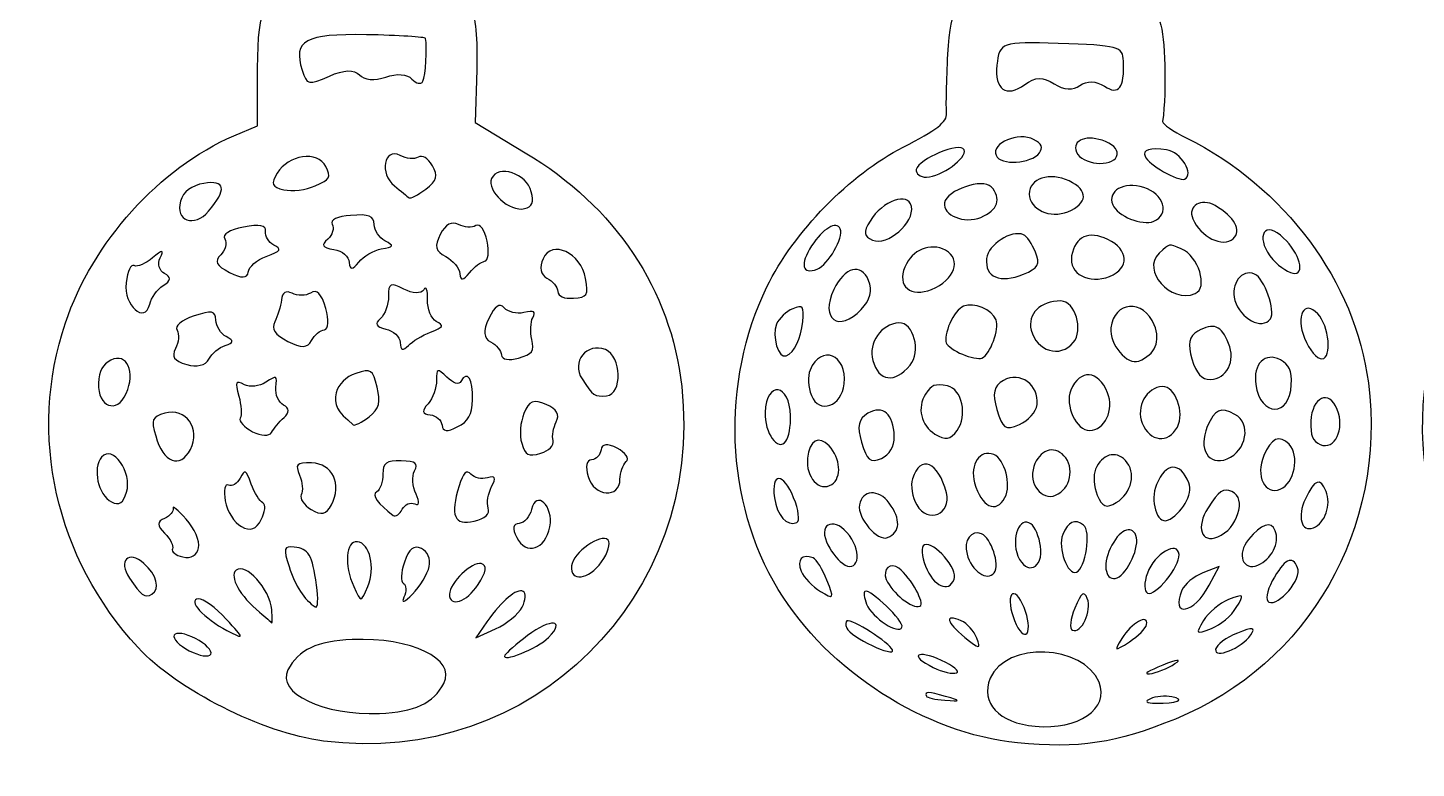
# Model space of a CAD drawing. Extents: x 0 to 701, y 0 to 378.
# Drawn here: x 137.6 to 328.5, y 14.2 to 116 of the extents above; entities that cross this region are included whole.
import ezdxf

# ---------------------------------------------------------------- set-up
doc = ezdxf.new("R2010")
doc.units = 0
doc.layers.add('Calque_1', color=7, linetype='CONTINUOUS')

msp = doc.modelspace()

# ---------------------------------------------------------------- linework, layer by layer
at = {"layer": 'Calque_1', "color": 7}
for p, q in [((270.80639, 110.873349), (270.80639, 110.873349)), ((169.152914, 102.56336), (169.161233, 110.45356)), ((183.158255, 109.549944), (183.158255, 109.549944)), ((199.29368, 110.238456), (199.050117, 102.98008)), ((165.88482, 101.16251), (169.152914, 102.56336)), ((199.050117, 102.98008), (205.966262, 98.844873)), ((270.68622, 98.48692), (270.68657, 98.487039)), ((281.748867, 98.918654), (281.748867, 98.918654)), ((291.175477, 98.348687), (291.175477, 98.348687)), ((259.720795, 96.552212), (259.720829, 96.552113)), ((177.078865, 94.283201), (177.078515, 94.283379)), ((192.267476, 93.831918), (192.267476, 93.831918)), ((206.788781, 93.482423), (206.788781, 93.482423)), ((263.607075, 91.966197), (263.607075, 91.966197)), ((275.260247, 93.164362), (275.260247, 93.164362)), ((286.737132, 91.68163), (286.737132, 91.68163)), ((162.417796, 90.803546), (162.417796, 90.803546)), ((297.73952, 89.749932), (297.73952, 89.749932)), ((253.363179, 89.443617), (253.363179, 89.443617)), ((245.327463, 86.046834), (245.327463, 86.046834)), ((186.16865, 85.616804), (186.16865, 85.616804)), ((269.390394, 84.30461), (269.390394, 84.30461)), ((281.083408, 84.650183), (281.083408, 84.650183)), ((293.112096, 85.008175), (293.112096, 85.008175)), ((308.752808, 84.164198), (308.752808, 84.164198)), ((167.863958, 82.420964), (167.863958, 82.420964)), ((200.374889, 83.906965), (200.374889, 83.906965)), ((258.15539, 83.122231), (258.155349, 83.12233)), ((214.24202, 81.537235), (214.24202, 81.537235)), ((248.390561, 80.04147), (248.390561, 80.04147)), ((303.529299, 78.533364), (303.529299, 78.533364)), ((154.324561, 78.022958), (154.324561, 78.022561)), ((240.502216, 75.252988), (240.502216, 75.252988)), ((264.329464, 75.375058), (264.329464, 75.375058)), ((286.474186, 74.754049), (286.474186, 74.754049)), ((176.569427, 73.004754), (176.569427, 73.004754)), ((192.936268, 74.170911), (192.936529, 74.170773)), ((206.864624, 73.15806), (206.864799, 73.158397)), ((275.52208, 74.441039), (275.52208, 74.441039)), ((313.104676, 73.331391), (313.104676, 73.331391)), ((162.448255, 70.443926), (162.448255, 70.443926)), ((245.108572, 68.95444), (245.108572, 68.95444)), ((253.753717, 70.262177), (253.753717, 70.262177)), ((297.609883, 70.476746), (297.609883, 70.476746)), ((306.394135, 66.970332), (306.393608, 66.970154)), ((151.082432, 65.719817), (151.082278, 65.719896)), ((217.139848, 65.422336), (217.139848, 65.422336)), ((260.990135, 65.645026), (260.990135, 65.645026)), ((280.97258, 66.181122), (280.97258, 66.181122)), ((198.713056, 64.898718), (198.713056, 64.898718)), ((238.941642, 63.138687), (238.941642, 63.138687)), ((270.802312, 63.523815), (270.802312, 63.523815)), ((184.478307, 62.537307), (184.478328, 62.537267)), ((290.793203, 61.630008), (290.793203, 61.630008)), ((299.734356, 61.176982), (299.734356, 61.176982)), ((313.978005, 61.910336), (313.978094, 61.910376)), ((171.080928, 60.370183), (171.080667, 60.370341)), ((209.782392, 59.248136), (209.782305, 59.248037)), ((159.920696, 58.037651), (159.920696, 58.037651)), ((252.202544, 59.019801), (252.202544, 59.019801)), ((244.767757, 56.834593), (244.767757, 56.834593)), ((275.887119, 55.681251), (275.887119, 55.681251)), ((307.489993, 57.181612), (307.489993, 57.181612)), ((218.983211, 53.938037), (218.983211, 53.938037)), ((259.205938, 54.008768), (259.206071, 54.008431)), ((267.732138, 53.457479), (267.732138, 53.457479)), ((284.376183, 55.306602), (284.376183, 55.306602)), ((151.138991, 52.157526), (151.138991, 52.157526)), ((292.752866, 53.227817), (292.752866, 53.227817)), ((179.315504, 50.410904), (179.315504, 50.410904)), ((189.050833, 49.801978), (189.050833, 49.801978)), ((200.856738, 49.979468), (200.856671, 49.979528)), ((240.224684, 51.394045), (240.224684, 51.394203)), ((251.903361, 50.411578), (251.903361, 50.411578)), ((299.840786, 49.997354), (299.840786, 49.997354)), ((313.226886, 51.261457), (313.226886, 51.261457)), ((169.666825, 48.398453), (169.666825, 48.398453)), ((209.33843, 47.405726), (209.33843, 47.405726)), ((279.861013, 46.317807), (279.861013, 46.317807)), ((161.049746, 44.491799), (161.049732, 44.491799)), ((247.389301, 45.312364), (247.389301, 45.312364)), ((286.383373, 44.42093), (286.383373, 44.42093)), ((305.403535, 45.646151), (305.403535, 45.646151)), ((216.445504, 42.564439), (216.445504, 42.564439)), ((266.693939, 43.638078), (266.693939, 43.638078)), ((273.700827, 43.379893), (273.700976, 43.379517)), ((192.759253, 41.926139), (192.759253, 41.926139)), ((243.906129, 41.280767), (243.906129, 41.280767)), ((255.600814, 40.158363), (255.600814, 40.158363)), ((260.993552, 41.969536), (260.993552, 41.969536)), ((291.503705, 41.041201), (291.503707, 41.041201)), ((301.364964, 41.927466), (299.118151, 41.046866)), ((299.997258, 39.361567), (301.364964, 41.927466)), ((177.261337, 39.36234), (177.261337, 39.36234)), ((184.308194, 39.203388), (184.308194, 39.203388)), ((199.467988, 39.438993), (199.467988, 39.438993)), ((296.247496, 38.686663), (296.247389, 38.686921)), ((308.669054, 39.947538), (308.669054, 39.947538)), ((154.614712, 38.135593), (154.614712, 38.135593)), ((205.52886, 36.357479), (205.52886, 36.357479)), ((252.894915, 36.765602), (252.894915, 36.765602)), ((164.839448, 34.707615), (164.839448, 34.707615)), ((171.102096, 36.014659), (171.102033, 36.014659)), ((273.22508, 34.506811), (273.22508, 34.506811)), ((299.214221, 34.5121), (299.214221, 34.5121)), ((200.696947, 34.337303), (199.1424, 32.117651)), ((199.1424, 32.117651), (201.879758, 33.358876)), ((250.150611, 33.46726), (250.150611, 33.46726)), ((281.209795, 33.16554), (281.209795, 33.16554)), ((152.71463, 30.800524), (152.714594, 30.800524)), ((209.160757, 32.173011), (209.160757, 32.173011)), ((266.384966, 32.18959), (266.384966, 32.18959)), ((287.977506, 32.046761), (287.977506, 32.046761)), ((300.882313, 30.561078), (300.882313, 30.561078)), ((162.724339, 29.879736), (162.724339, 29.879736)), ((262.05559, 28.04848), (262.05559, 28.04848)), ((291.776458, 27.175526), (291.776559, 27.175288)), ((269.891072, 26.560499), (269.891072, 26.560499)), ((261.107179, 24.116552), (261.107179, 24.116552)), ((292.667748, 23.131748), (292.667748, 23.131748)), ((185.925589, 21.72654), (185.925589, 21.72654))]:
    msp.add_line(p, q, dxfattribs=at)
for points in [[(169.161233, 110.45356), (169.170444, 119.262051), (170.111062, 120.725551), (175.466855, 120.264424)], [(264.066859, 112.375255), (264.421444, 119.219783), (265.542597, 120.64147), (270.198359, 120.151188)], [(198.50327, 118.662137), (199.071919, 118.021281), (199.427681, 114.230597), (199.29368, 110.238456)], [(293.211775, 116.82581), (293.952333, 114.714977), (294.149721, 107.670141), (293.595598, 103.123284)], [(184.127366, 115.072394), (175.706682, 115.233188), (173.985966, 114.28364), (175.282352, 110.191612)], [(192.245102, 114.559314), (192.202612, 114.757067), (188.549545, 114.987957), (184.127366, 115.072394)], [(191.875492, 108.671821), (192.254612, 109.40258), (192.503063, 113.360079), (192.245102, 114.559314)], [(279.237328, 113.877379), (271.478734, 114.135523), (271.13715, 114.013869), (270.80639, 110.873349)], [(288.200523, 111.436304), (288.111186, 113.442595), (287.527956, 113.601467), (279.237328, 113.877379)], [(263.885163, 104.284153), (263.799234, 105.146788), (263.880905, 108.787731), (264.066859, 112.375255)], [(270.80639, 110.873349), (270.452769, 107.515587), (272.105349, 106.364265), (274.626716, 108.211803)], [(285.583836, 107.989548), (287.570617, 106.706887), (288.364518, 107.752538), (288.200523, 111.436304)], [(175.282352, 110.191612), (175.926559, 108.158324), (176.150971, 108.11045), (179.028025, 109.392082)], [(179.028025, 109.392082), (180.995023, 110.268324), (182.470683, 110.324675), (183.158255, 109.549944)], [(183.158255, 109.549944), (183.79181, 108.835902), (185.268366, 108.715), (186.779657, 109.253295)], [(186.779657, 109.253295), (188.257418, 109.779725), (189.771711, 109.665835), (190.37794, 108.982573)], [(190.37794, 108.982573), (190.95369, 108.333774), (191.627587, 108.193977), (191.875492, 108.671821)], [(274.626716, 108.211803), (276.110785, 109.299267), (277.120433, 109.3267), (278.676386, 108.322187)], [(278.676386, 108.322187), (279.985645, 107.476805), (281.294494, 107.391852), (282.229806, 108.091515)], [(282.229806, 108.091515), (283.134392, 108.768281), (284.439319, 108.728607), (285.583836, 107.989548)], [(257.924809, 99.607918), (262.493759, 101.929398), (264.001876, 103.112628), (263.885163, 104.284153)], [(293.595598, 103.123284), (293.554728, 102.787377), (295.017956, 101.773754), (296.847259, 100.870773)], [(275.855396, 100.661967), (273.804999, 101.75979), (270.005001, 100.160949), (270.68622, 98.48692)], [(285.747789, 100.371379), (283.242045, 101.427528), (281.051715, 100.631821), (281.748867, 98.918654)], [(142.727903, 75.433588), (146.46676, 86.560806), (155.666922, 96.782805), (165.88482, 101.16251)], [(188.748625, 98.464004), (186.543805, 99.607878), (185.870828, 95.94685), (187.977937, 94.271693)], [(239.17892, 80.391499), (242.835318, 87.919903), (250.612937, 95.892698), (257.924809, 99.607918)], [(266.289024, 99.251629), (265.827345, 100.386135), (259.960918, 97.975068), (259.720795, 96.552212)], [(276.660192, 98.849963), (277.184621, 99.568165), (276.961906, 100.069758), (275.855396, 100.661967)], [(287.267467, 98.341081), (287.584137, 99.092321), (287.032005, 99.830033), (285.747789, 100.371379)], [(294.131986, 99.242676), (291.82854, 99.569492), (290.804679, 99.259909), (291.175477, 98.348687)], [(296.847259, 100.870773), (310.325155, 94.217778), (320.131467, 81.023144), (321.875239, 67.194964)], [(178.526738, 96.955661), (177.435021, 99.154555), (173.377501, 98.583638), (171.83814, 96.014531)], [(191.235646, 98.217921), (190.721278, 97.910497), (189.602101, 98.021218), (188.748625, 98.464004)], [(193.1893, 97.054716), (192.539593, 98.153529), (191.832497, 98.574547), (191.235646, 98.217921)], [(205.966262, 98.844873), (218.351861, 91.43937), (225.992739, 80.007362), (227.467874, 66.675129)], [(261.121113, 95.479266), (263.16484, 95.520307), (266.744209, 98.133048), (266.289024, 99.251629)], [(270.68657, 98.487039), (271.274439, 97.042435), (275.529022, 97.301035), (276.660192, 98.849963)], [(281.748867, 98.918654), (282.442565, 97.213964), (286.608547, 96.777952), (287.267467, 98.341081)], [(291.175477, 98.348687), (291.638113, 97.211825), (295.710703, 94.858792), (296.59385, 95.21817)], [(296.59385, 95.21817), (298.03821, 95.805924), (296.107319, 98.962467), (294.131986, 99.242676)], [(171.83814, 96.014531), (170.960997, 94.550674), (171.140446, 94.116545), (172.775829, 93.746035)], [(177.078515, 94.283379), (179.162836, 95.193174), (179.287414, 95.423213), (178.526738, 96.955661)], [(192.267476, 93.831918), (193.861092, 95.064547), (194.025726, 95.63998), (193.1893, 97.054716)], [(206.788781, 93.482423), (206.150865, 95.987673), (202.189785, 97.308542), (201.331447, 95.302132)], [(259.720829, 96.552113), (259.618367, 95.944553), (260.248315, 95.461737), (261.121113, 95.479266)], [(280.746135, 94.963314), (278.087762, 96.243401), (275.217407, 95.302172), (275.260247, 93.164362)], [(161.757264, 94.630853), (160.066311, 94.344642), (158.947835, 93.490306), (158.559774, 92.188511)], [(162.417796, 90.803546), (164.967269, 93.829323), (164.742154, 95.135793), (161.757264, 94.630853)], [(172.775829, 93.746035), (173.888191, 93.493971), (175.824551, 93.735735), (177.078865, 94.283201)], [(187.977937, 94.271693), (188.869696, 93.5628), (189.763055, 92.83624), (189.963278, 92.657105)], [(189.963278, 92.657105), (190.163321, 92.477614), (191.200344, 93.006619), (192.267476, 93.831918)], [(201.331447, 95.302132), (200.600398, 93.593224), (203.834636, 90.63687), (205.872591, 91.151159)], [(270.016957, 94.157486), (268.860133, 95.392254), (263.898876, 93.696161), (263.607075, 91.966197)], [(268.60342, 89.957608), (270.920586, 90.900561), (271.488211, 92.587365), (270.016957, 94.157486)], [(280.547862, 90.731726), (283.333511, 91.86532), (283.418348, 93.676552), (280.746135, 94.963314)], [(290.994202, 94.069067), (288.252166, 94.899753), (285.95237, 93.610119), (286.737132, 91.68163)], [(292.36379, 89.410282), (294.624249, 90.330139), (293.772548, 93.22723), (290.994202, 94.069067)], [(158.559774, 92.188511), (157.746049, 89.45869), (160.462938, 88.483353), (162.417796, 90.803546)], [(205.872591, 91.151159), (206.937528, 91.419841), (207.16593, 92.001097), (206.788781, 93.482423)], [(259.054412, 91.456484), (258.643839, 93.521859), (255.0864, 92.263639), (253.363179, 89.443617)], [(263.607075, 91.966197), (263.314238, 90.229994), (266.311582, 89.024996), (268.60342, 89.957608)], [(275.260247, 93.164362), (275.303035, 91.034218), (278.113688, 89.741177), (280.547862, 90.731726)], [(286.737132, 91.68163), (287.366942, 90.13395), (290.768147, 88.760949), (292.36379, 89.410282)], [(300.802753, 91.567363), (298.881758, 92.682101), (297.000527, 91.564986), (297.73952, 89.749932)], [(181.948491, 90.227023), (180.164993, 90.098634), (179.065256, 89.571114), (179.402896, 89.0061)], [(185.171138, 88.968843), (185.103491, 90.185963), (184.523512, 90.412338), (181.948491, 90.227023)], [(253.714163, 86.833271), (255.753264, 85.957029), (259.502273, 89.20308), (259.054412, 91.456484)], [(297.73952, 89.749932), (298.739988, 87.291388), (301.914042, 85.723663), (303.28682, 87.010049)], [(303.28682, 87.010049), (304.503873, 88.150378), (303.4918, 90.007027), (300.802753, 91.567363)], [(167.234347, 88.61707), (165.274909, 88.244461), (164.264819, 87.607666), (164.639273, 86.98125)], [(170.2534, 88.031833), (170.382949, 88.851189), (169.433209, 89.035295), (167.234347, 88.61707)], [(171.384514, 86.151574), (170.658465, 86.528263), (170.149486, 87.374399), (170.2534, 88.031833)], [(179.402896, 89.0061), (179.729952, 88.458852), (179.457283, 87.531825), (178.797192, 86.945934)], [(186.667963, 86.716945), (185.889803, 87.138695), (185.216476, 88.152497), (185.171138, 88.968843)], [(196.780789, 88.966644), (195.825571, 89.462196), (195.003406, 89.015667), (194.270872, 87.603645)], [(199.176563, 88.812645), (198.640128, 88.492049), (197.561952, 88.561353), (196.780789, 88.966644)], [(200.706391, 86.689512), (200.382251, 88.271795), (199.7469, 89.153523), (199.176563, 88.812645)], [(249.261021, 88.374653), (248.784124, 89.546574), (246.846841, 88.400144), (245.327463, 86.046834)], [(246.07247, 82.832237), (247.641831, 83.470834), (249.758977, 87.150976), (249.261021, 88.374653)], [(253.363179, 89.443617), (252.411771, 87.886509), (252.482112, 87.362653), (253.714163, 86.833271)], [(274.44854, 87.568686), (272.779459, 88.27223), (269.59157, 86.215075), (269.390394, 84.30461)], [(286.052889, 86.918045), (283.431744, 88.180227), (281.557696, 87.32506), (281.083408, 84.650183)], [(309.802878, 87.489081), (307.281704, 89.582325), (306.405353, 86.807423), (308.752808, 84.164198)], [(164.639273, 86.98125), (164.976362, 86.417027), (164.725633, 85.42945), (164.082106, 84.786614)], [(170.357333, 84.59205), (172.387681, 85.348538), (172.52637, 85.559166), (171.384514, 86.151574)], [(178.797192, 86.945934), (177.861147, 86.115327), (178.042128, 85.803743), (179.619025, 85.53104)], [(186.16865, 85.616804), (187.929639, 85.922743), (187.969501, 86.010488), (186.667963, 86.716945)], [(194.270872, 87.603645), (193.440269, 86.002704), (193.618688, 85.276877), (195.021858, 84.54891)], [(200.374889, 83.906965), (200.862062, 83.949055), (201.011205, 85.201254), (200.706391, 86.689512)], [(214.24202, 81.537235), (213.644029, 85.069596), (209.605969, 86.959878), (208.398396, 84.272681)], [(245.327463, 86.046834), (243.677552, 83.491533), (244.023606, 81.998461), (246.07247, 82.832237)], [(263.742373, 85.425409), (261.650535, 86.545476), (259.166748, 85.521671), (258.15539, 83.122231)], [(276.102916, 85.17701), (275.645195, 86.30181), (274.900739, 87.378063), (274.44854, 87.568686)], [(286.303486, 81.835964), (289.071255, 82.96227), (288.944804, 85.525455), (286.052889, 86.918045)], [(296.144315, 85.636235), (294.415017, 86.365252), (294.601578, 86.403875), (293.112096, 85.008175)], [(311.778114, 82.239988), (313.327883, 82.342271), (312.112825, 85.571149), (309.802878, 87.489081)], [(154.729801, 84.398535), (153.77274, 83.575851), (152.632332, 83.088104), (152.195625, 83.314656)], [(155.760623, 84.396356), (156.304596, 85.543538), (156.063155, 85.544172), (154.729801, 84.398535)], [(156.352959, 82.223469), (155.637055, 82.594909), (155.370502, 83.572702), (155.760623, 84.396356)], [(164.082106, 84.786614), (163.176519, 83.881869), (163.455057, 83.336127), (165.31501, 82.371169)], [(167.863958, 82.420964), (167.944269, 83.134076), (169.066336, 84.111017), (170.357333, 84.59205)], [(179.619025, 85.53104), (180.835385, 85.32063), (181.688403, 84.608569), (181.759728, 83.743894)], [(183.066592, 83.795511), (183.720195, 84.614372), (185.11607, 85.434025), (186.16865, 85.616804)], [(195.021858, 84.54891), (196.03403, 84.023787), (196.914021, 82.967598), (196.977309, 82.201859)], [(208.398396, 84.272681), (207.856658, 83.066158), (208.063738, 82.048117), (208.944694, 81.590655)], [(261.827879, 80.048996), (265.002688, 81.340928), (266.022405, 84.204644), (263.742373, 85.425409)], [(269.390394, 84.30461), (269.118107, 81.719301), (271.239947, 80.8142), (274.481105, 82.133168)], [(274.481105, 82.133168), (276.467748, 82.941611), (276.776634, 83.521422), (276.102916, 85.17701)], [(281.083408, 84.650183), (280.649555, 82.203582), (283.470158, 80.682979), (286.303486, 81.835964)], [(293.112096, 85.008175), (290.620235, 82.673345), (294.689581, 78.097174), (298.043805, 79.462134)], [(298.043805, 79.462134), (299.90222, 80.218386), (298.546965, 84.623523), (296.144315, 85.636235)], [(308.752808, 84.164198), (309.732682, 83.06075), (311.094097, 82.194887), (311.778114, 82.239988)], [(152.195625, 83.314656), (151.718199, 83.562343), (151.26966, 82.610894), (151.070817, 80.928526)], [(156.167266, 80.569386), (157.264747, 81.291608), (157.313458, 81.725164), (156.352959, 82.223469)], [(165.31501, 82.371169), (166.929337, 81.53363), (167.765874, 81.549912), (167.863958, 82.420964)], [(181.759728, 83.743894), (181.846944, 82.685724), (182.191683, 82.699272), (183.066592, 83.795511)], [(196.977309, 82.201859), (197.058957, 81.213727), (197.440289, 81.248053), (198.290832, 82.319929)], [(198.290832, 82.319929), (198.949936, 83.150634), (199.887867, 83.864677), (200.374889, 83.906965)], [(253.167252, 81.286102), (252.17066, 83.73506), (249.881955, 83.138691), (248.390561, 80.04147)], [(258.155349, 83.12233), (257.038903, 80.473738), (258.947306, 78.876778), (261.827879, 80.048996)], [(306.244231, 82.153411), (304.463061, 82.904235), (302.89679, 80.815725), (303.529299, 78.533364)], [(308.403185, 75.987927), (309.171897, 77.04051), (307.578391, 81.591031), (306.244231, 82.153411)], [(151.070817, 80.928526), (150.70719, 77.852102), (153.68362, 75.19422), (154.324561, 78.022958)], [(154.324561, 78.022561), (154.519894, 78.885038), (155.349397, 80.030833), (156.167266, 80.569386)], [(189.261199, 80.07524), (187.418712, 81.031127), (187.135329, 80.901173), (187.15823, 79.111352)], [(192.524866, 78.648542), (192.562864, 79.94806), (192.323178, 80.552134), (191.992333, 79.990863)], [(208.944694, 81.590655), (209.725879, 81.185383), (210.401486, 80.364185), (210.446362, 79.766647)], [(212.598855, 78.845305), (214.530814, 78.999562), (214.640929, 79.179964), (214.24202, 81.537235)], [(240.745824, 38.777756), (233.444905, 50.785514), (232.8229, 67.304675), (239.17892, 80.391499)], [(252.163318, 77.288732), (253.375996, 78.572879), (253.717669, 79.933482), (253.167252, 81.286102)], [(344.350497, 28.04945), (328.986239, 41.434311), (324.845488, 64.126878), (334.555382, 81.730215)], [(172.426117, 78.594687), (172.327442, 77.718405), (171.919527, 76.370935), (171.519697, 75.600284)], [(173.913631, 79.509216), (173.06596, 79.94901), (172.542477, 79.627127), (172.426117, 78.594687)], [(176.444148, 79.543561), (175.771853, 79.151422), (174.633065, 79.135992), (173.913631, 79.509216)], [(178.530574, 77.41926), (177.879684, 79.556772), (177.365075, 80.080628), (176.444148, 79.543561)], [(187.15823, 79.111352), (187.172907, 77.973658), (186.673224, 76.588812), (186.047994, 76.034017)], [(191.992333, 79.990863), (191.661663, 79.429512), (190.432439, 79.467581), (189.261199, 80.07524)], [(193.717626, 75.631123), (193.023634, 75.991175), (192.486892, 77.349004), (192.524866, 78.648542)], [(210.446362, 79.766647), (210.498166, 79.077423), (211.285334, 78.740427), (212.598855, 78.845305)], [(248.390561, 80.04147), (246.423411, 75.956116), (249.076577, 74.020239), (252.163318, 77.288732)], [(270.697761, 75.864945), (270.133638, 77.251237), (267.609486, 78.31523), (266.223144, 77.751067)], [(279.605507, 78.45271), (276.783953, 78.480103), (274.957812, 76.686024), (275.52208, 74.441039)], [(281.309923, 72.72809), (282.748735, 74.461005), (281.565931, 78.433577), (279.605507, 78.45271)], [(292.438003, 75.161856), (290.976847, 78.752509), (286.865686, 78.471368), (286.474186, 74.754049)], [(303.529299, 78.533364), (304.2279, 76.012745), (307.263565, 74.427352), (308.403185, 75.987927)], [(314.907613, 76.70189), (313.05341, 78.680808), (311.846187, 76.423978), (313.104676, 73.331391)], [(160.432919, 76.394703), (158.655668, 75.793996), (157.725778, 75.012214), (158.081213, 74.41735)], [(163.421817, 75.827232), (163.381387, 77.104467), (162.837938, 77.207622), (160.432919, 76.394703)], [(178.350469, 74.50355), (178.924728, 74.54665), (179.005651, 75.858884), (178.530574, 77.41926)], [(203.059172, 77.50035), (202.405063, 78.237467), (201.801023, 77.819322), (200.958811, 76.046575)], [(205.764403, 76.854424), (204.781486, 76.640607), (203.564096, 76.931295), (203.059172, 77.50035)], [(206.987974, 76.156722), (207.437522, 77.023239), (207.189729, 77.1647), (205.764403, 76.854424)], [(242.734517, 77.387371), (241.849791, 77.027299), (240.845289, 76.066877), (240.502216, 75.252988)], [(244.107007, 75.647206), (244.311174, 77.718781), (244.126062, 77.953613), (242.734517, 77.387371)], [(266.223144, 77.751067), (265.630905, 77.510075), (264.778738, 76.440873), (264.329464, 75.375058)], [(315.50109, 70.488017), (316.919977, 70.58006), (316.497363, 75.005301), (314.907613, 76.70189)], [(152.714594, 30.800524), (141.356858, 43.068923), (137.557914, 60.047111), (142.727903, 75.433588)], [(164.857417, 73.547129), (164.094992, 73.942695), (163.44901, 74.968718), (163.421817, 75.827232)], [(171.519697, 75.600284), (171.002481, 74.603338), (171.519808, 73.821852), (173.312637, 72.891715)], [(176.569427, 73.004754), (176.97469, 73.785903), (177.776167, 74.460371), (178.350469, 74.50355)], [(186.047994, 76.034017), (185.211261, 75.291393), (185.406639, 74.912842), (186.786845, 74.600287)], [(186.786845, 74.600287), (187.818344, 74.366624), (188.710935, 73.532789), (188.769771, 72.746748)], [(192.936529, 74.170773), (194.742268, 74.882914), (194.832988, 75.052462), (193.717626, 75.631123)], [(200.958811, 76.046575), (200.136276, 74.315185), (200.208391, 73.333471), (201.195977, 72.8194)], [(206.864799, 73.158397), (206.622438, 74.209792), (206.6779, 75.559006), (206.987974, 76.156722)], [(240.502216, 75.252988), (239.817406, 73.628417), (240.77497, 70.450879), (241.814356, 70.898774)], [(241.814356, 70.898774), (242.994384, 71.407557), (243.867234, 73.214986), (244.107007, 75.647206)], [(257.33686, 75.433212), (254.891022, 75.311062), (253.084813, 72.704539), (253.753717, 70.262177)], [(258.862582, 69.604941), (260.430868, 71.493915), (259.373091, 75.534822), (257.33686, 75.433212)], [(264.329464, 75.375058), (263.88019, 74.309243), (263.650199, 73.099214), (263.81837, 72.68596)], [(268.751014, 70.60672), (269.876684, 71.064797), (271.198382, 74.634752), (270.697761, 75.864945)], [(286.474186, 74.754049), (286.239353, 72.524078), (288.750175, 69.550452), (290.326359, 70.191823)], [(290.326359, 70.191823), (292.575161, 71.106946), (293.347946, 72.925803), (292.438003, 75.161856)], [(302.668986, 72.615269), (301.660908, 75.092492), (300.553302, 75.53599), (298.447383, 74.305916)], [(158.081213, 74.41735), (158.404562, 73.876361), (158.315661, 72.752433), (157.883686, 71.919746)], [(164.712747, 72.342962), (165.903381, 72.720147), (165.935593, 72.987779), (164.857417, 73.547129)], [(173.312637, 72.891715), (175.119055, 71.954547), (176.041188, 71.986555), (176.569427, 73.004754)], [(188.769771, 72.746748), (188.854729, 71.61561), (189.087099, 71.531311), (189.885112, 72.341655)], [(189.885112, 72.341655), (190.439428, 72.904689), (191.812535, 73.727809), (192.936268, 74.170911)], [(201.195977, 72.8194), (201.977161, 72.414089), (202.651433, 71.599606), (202.695698, 71.011753)], [(205.040633, 70.594737), (206.960231, 71.147154), (207.238091, 71.537709), (206.864624, 73.15806)], [(216.973416, 71.768401), (214.420874, 72.793354), (212.240598, 70.056323), (213.760849, 67.735695)], [(249.803329, 67.062633), (250.228556, 71.099756), (246.624925, 72.551907), (245.108572, 68.95444)], [(263.81837, 72.68596), (263.986514, 72.272786), (264.996079, 71.567082), (266.061866, 71.117899)], [(275.52208, 74.441039), (276.256991, 71.517387), (279.506344, 70.555697), (281.309923, 72.72809)], [(298.447383, 74.305916), (297.230256, 73.595082), (296.997742, 72.531842), (297.609883, 70.476746)], [(300.160246, 67.665776), (302.401183, 67.710758), (303.656759, 70.187921), (302.668986, 72.615269)], [(313.104676, 73.331391), (313.758573, 71.724509), (314.836975, 70.444976), (315.50109, 70.488017)], [(151.082278, 65.719896), (152.434611, 68.674666), (151.195154, 71.410132), (148.998244, 70.31938)], [(157.883686, 71.919746), (157.280919, 70.757927), (157.635013, 70.245995), (159.406458, 69.717881)], [(162.448255, 70.443926), (162.851679, 71.221569), (163.870753, 72.076182), (164.712747, 72.342962)], [(202.695698, 71.011753), (202.741582, 70.400133), (203.744595, 70.221731), (205.040633, 70.594737)], [(217.139848, 65.422336), (219.347341, 65.615315), (219.20953, 70.870549), (216.973416, 71.768401)], [(266.061866, 71.117899), (267.127686, 70.668637), (268.337838, 70.438578), (268.751014, 70.60672)], [(309.792545, 70.360182), (307.693153, 71.48425), (305.995097, 69.790394), (306.394135, 66.970332)], [(148.998244, 70.31938), (147.834212, 69.741372), (147.360841, 68.856118), (147.296264, 67.135424)], [(159.406458, 69.717881), (160.779761, 69.308569), (162.011767, 69.602584), (162.448255, 70.443926)], [(185.594392, 66.584928), (184.943526, 69.08164), (184.813863, 69.165642), (182.660669, 68.483469)], [(195.171898, 67.983243), (193.921048, 69.235362), (193.703252, 69.172475), (193.753849, 67.573396)], [(198.713056, 64.898718), (198.83498, 67.670589), (197.963163, 69.03543), (197.114945, 67.400441)], [(245.108572, 68.95444), (244.765499, 68.14055), (244.853965, 66.567498), (245.305157, 65.458741)], [(253.753717, 70.262177), (254.541965, 67.38422), (256.779699, 67.096384), (258.862582, 69.604941)], [(276.323997, 64.211989), (276.657532, 66.893323), (273.959239, 68.840648), (271.719746, 67.534872)], [(286.015746, 65.838441), (284.741239, 68.970404), (282.220455, 69.141636), (280.97258, 66.181122)], [(297.609883, 70.476746), (298.205838, 68.475784), (298.962451, 67.64177), (300.160246, 67.665776)], [(311.280443, 66.93983), (311.360226, 68.883273), (310.998857, 69.713801), (309.792545, 70.360182)], [(147.296264, 67.135424), (147.172761, 63.856255), (149.782934, 62.880305), (151.082432, 65.719817)], [(167.336638, 66.930679), (166.113987, 67.564958), (166.043559, 67.419753), (166.581704, 65.372739)], [(170.272923, 67.272884), (169.399571, 66.699927), (168.078268, 66.545908), (167.336638, 66.930679)], [(171.664413, 66.550978), (171.851377, 68.230771), (171.785111, 68.265136), (170.272923, 67.272884)], [(182.660669, 68.483469), (181.333275, 68.062887), (180.228631, 66.977958), (179.971258, 65.842264)], [(193.753849, 67.573396), (193.786676, 66.534222), (193.261174, 65.072128), (192.58605, 64.324394)], [(197.114945, 67.400441), (196.840262, 66.871), (196.044569, 67.109734), (195.171898, 67.983243)], [(213.760849, 67.735695), (215.304569, 65.379434), (215.456715, 65.275249), (217.139848, 65.422336)], [(242.436934, 62.637629), (242.333482, 67.10504), (239.1235, 67.565256), (238.941642, 63.138687)], [(245.305157, 65.458741), (246.367642, 62.847762), (249.476187, 63.956142), (249.803329, 67.062633)], [(264.019643, 66.762319), (262.217475, 67.087471), (261.854793, 66.953675), (260.990135, 65.645026)], [(271.719746, 67.534872), (270.357241, 66.740432), (270.133504, 65.762323), (270.802312, 63.523815)], [(321.875239, 67.194964), (324.403837, 47.144135), (313.71455, 28.515886), (295.345624, 20.961712)], [(306.393608, 66.970154), (307.029211, 62.478421), (311.096149, 62.453246), (311.280443, 66.93983)], [(166.581704, 65.372739), (166.908014, 64.131216), (166.994288, 62.767227), (166.773467, 62.341614)], [(172.728148, 64.133534), (172.035164, 64.493031), (171.556534, 65.580891), (171.664413, 66.550978)], [(227.467874, 66.675129), (230.658398, 37.838092), (206.766883, 14.19253), (178.221456, 17.935697)], [(179.971258, 65.842264), (179.597595, 64.192816), (180.061299, 63.313147), (182.30103, 61.422846)], [(184.478328, 62.537267), (185.878848, 63.655987), (186.125087, 64.549005), (185.594392, 66.584928)], [(208.82347, 64.216723), (207.105757, 64.984205), (206.509608, 64.74458), (205.776325, 62.991719)], [(260.990135, 65.645026), (259.784956, 63.821296), (260.376714, 61.315948), (262.286318, 60.157654)], [(265.340414, 60.63936), (266.817926, 62.636164), (266.005129, 66.404209), (264.019643, 66.762319)], [(280.97258, 66.181122), (280.09394, 64.096712), (281.714671, 60.608521), (283.544693, 60.645223)], [(283.544693, 60.645223), (285.641941, 60.687313), (286.973306, 63.485349), (286.015746, 65.838441)], [(293.583989, 66.697035), (291.371771, 66.603586), (289.875082, 63.886204), (290.793203, 61.630008)], [(295.612707, 61.115956), (296.662206, 63.075978), (295.319346, 66.770301), (293.583989, 66.697035)], [(317.600892, 63.537481), (316.462677, 66.334488), (314.116436, 65.280755), (313.978005, 61.910336)], [(156.398012, 63.011209), (154.623697, 62.486066), (154.503702, 62.186743), (155.14692, 59.891091)], [(159.920696, 58.037651), (161.38967, 60.869042), (159.270202, 63.861425), (156.398012, 63.011209)], [(172.788914, 62.415732), (173.553904, 63.094577), (173.53199, 63.716477), (172.728148, 64.133534)], [(192.58605, 64.324394), (191.690783, 63.332736), (191.772323, 62.918295), (192.888802, 62.792302)], [(196.601124, 61.127128), (198.202982, 61.963458), (198.616417, 62.701804), (198.713056, 64.898718)], [(210.220634, 61.839467), (210.732001, 62.825182), (210.302589, 63.555823), (208.82347, 64.216723)], [(238.941642, 63.138687), (238.825414, 60.308999), (240.711661, 57.678431), (241.794066, 59.160688)], [(253.070526, 63.002752), (251.762286, 62.23939), (251.542277, 61.229787), (252.202544, 59.019801)], [(256.691169, 59.824738), (256.595373, 62.956324), (255.156085, 64.219654), (253.070526, 63.002752)], [(270.802312, 63.523815), (271.588302, 60.893405), (271.932572, 60.663485), (273.890116, 61.460063)], [(273.890116, 61.460063), (275.101859, 61.953179), (276.197084, 63.191513), (276.323997, 64.211989)], [(303.521216, 62.856319), (301.529105, 63.922866), (300.745432, 63.575372), (299.734356, 61.176982)], [(315.264266, 58.697046), (317.238794, 57.864736), (318.687855, 60.866368), (317.600892, 63.537481)], [(166.773467, 62.341614), (166.552691, 61.9161), (167.316981, 61.07757), (168.47194, 60.478389)], [(171.080667, 60.370341), (171.360651, 60.910003), (172.129323, 61.830435), (172.788914, 62.415732)], [(182.30103, 61.422846), (182.510102, 61.246168), (183.489931, 61.74778), (184.478307, 62.537307)], [(192.888802, 62.792302), (193.730535, 62.697506), (194.461823, 62.049797), (194.514304, 61.353502)], [(194.514304, 61.353502), (194.578948, 60.493046), (195.247783, 60.420473), (196.601124, 61.127128)], [(205.776325, 62.991719), (205.274884, 61.793197), (205.13968, 59.944451), (205.47585, 58.88343)], [(209.782305, 59.248037), (209.617319, 59.890655), (209.814582, 61.056773), (210.220634, 61.839467)], [(241.794066, 59.160688), (242.179695, 59.688723), (242.468994, 61.253377), (242.436934, 62.637629)], [(290.793203, 61.630008), (291.833119, 59.074528), (294.374495, 58.803469), (295.612707, 61.115956)], [(299.734356, 61.176982), (298.438572, 58.102955), (299.909217, 55.702108), (302.453656, 56.737539)], [(302.453656, 56.737539), (305.168047, 57.842116), (305.827442, 61.621391), (303.521216, 62.856319)], [(313.978094, 61.910376), (313.897913, 59.95788), (314.22767, 59.134008), (315.264266, 58.697046)], [(155.14692, 59.891091), (156.174322, 56.2243), (158.509549, 55.317654), (159.920696, 58.037651)], [(168.47194, 60.478389), (169.626876, 59.879207), (170.800944, 59.830502), (171.080928, 60.370183)], [(208.084752, 57.517063), (209.223518, 57.837858), (209.953404, 58.582046), (209.782392, 59.248136)], [(247.729811, 58.536352), (246.335473, 60.024373), (245.024384, 59.271092), (244.767757, 56.834593)], [(254.923913, 56.806923), (256.027134, 57.255849), (256.732917, 58.461105), (256.691169, 59.824738)], [(262.286318, 60.157654), (263.764826, 59.260892), (264.393932, 59.360085), (265.340414, 60.63936)], [(310.975009, 58.752644), (309.691335, 60.122635), (308.504145, 59.587509), (307.489993, 57.181612)], [(151.138991, 52.157526), (151.953374, 54.889466), (149.215929, 58.759636), (147.717481, 56.994931)], [(205.47585, 58.88343), (206.019253, 57.168321), (206.308794, 57.016699), (208.084752, 57.517063)], [(216.374924, 57.987678), (216.295486, 57.282014), (215.715794, 56.665857), (215.085941, 56.618776)], [(218.587721, 58.197731), (217.257565, 58.887807), (216.467856, 58.812877), (216.374924, 57.987678)], [(219.824284, 56.356888), (220.296512, 56.79286), (219.762159, 57.588428), (218.587721, 58.197731)], [(248.101242, 53.225896), (249.51482, 54.145396), (249.32687, 56.83184), (247.729811, 58.536352)], [(252.202544, 59.019801), (252.946257, 56.530932), (253.379286, 56.178348), (254.923913, 56.806923)], [(263.853254, 52.086894), (262.789727, 56.327455), (260.268705, 57.369957), (259.205938, 54.008768)], [(270.369181, 57.338246), (268.501896, 58.125435), (267.032293, 55.963085), (267.732138, 53.457479)], [(271.915668, 51.426073), (272.835627, 53.144073), (271.908173, 56.689507), (270.369181, 57.338246)], [(280.028937, 57.17874), (278.624932, 58.677219), (276.603366, 57.946301), (275.887119, 55.681251)], [(288.467435, 56.526159), (287.132593, 57.950837), (285.254791, 57.391091), (284.376183, 55.306602)], [(309.771051, 52.563827), (311.721409, 53.357513), (312.462191, 57.165489), (310.975009, 58.752644)], [(147.717481, 56.994931), (146.407573, 55.452262), (147.218977, 51.782619), (149.083945, 50.815066)], [(168.284779, 53.278404), (167.526605, 55.313455), (167.419819, 55.368855), (166.748728, 54.075319)], [(176.585075, 56.177793), (174.488808, 56.211544), (174.287666, 56.006106), (174.929223, 54.48675)], [(179.315504, 50.410904), (180.79546, 53.263509), (179.437476, 56.13192), (176.585075, 56.177793)], [(188.876117, 56.474403), (186.877565, 56.54959), (186.360194, 56.171435), (186.379718, 54.649623)], [(190.7236, 55.081079), (191.282058, 56.157491), (190.966267, 56.39563), (188.876117, 56.474403)], [(215.085941, 56.618776), (214.367561, 56.564723), (214.189516, 55.700088), (214.607794, 54.295929)], [(218.983211, 53.938037), (218.988242, 54.846089), (219.366801, 55.934523), (219.824284, 56.356888)], [(244.767757, 56.834593), (244.490708, 54.204243), (246.410461, 52.126052), (248.101242, 53.225896)], [(275.887119, 55.681251), (275.131588, 53.291813), (276.918617, 50.943733), (278.883874, 51.74346)], [(278.883874, 51.74346), (280.919775, 52.571967), (281.548608, 55.556923), (280.028937, 57.17874)], [(287.211336, 50.71928), (289.373721, 51.998396), (289.999541, 54.89113), (288.467435, 56.526159)], [(297.190889, 53.440049), (295.994569, 56.379864), (294.042208, 56.286533), (292.752866, 53.227817)], [(307.489993, 57.181612), (306.319274, 54.404294), (307.653985, 51.702341), (309.771051, 52.563827)], [(166.748728, 54.075319), (166.352032, 53.31067), (165.631897, 52.890385), (165.148317, 53.14128)], [(174.929223, 54.48675), (175.330761, 53.535539), (175.438507, 52.330936), (175.168579, 51.809814)], [(186.379718, 54.649623), (186.393305, 53.59387), (186.016023, 52.497949), (185.541404, 52.214332)], [(190.941067, 51.904333), (190.451043, 52.937526), (190.353157, 54.367017), (190.7236, 55.081079)], [(198.496747, 54.641007), (197.902155, 55.311019), (197.421334, 54.832561), (196.857353, 53.009544)], [(200.769195, 54.146347), (199.982071, 53.896977), (198.959425, 54.119548), (198.496747, 54.641007)], [(201.328903, 52.919877), (201.973041, 54.16146), (201.827055, 54.481521), (200.769195, 54.146347)], [(214.607794, 54.295929), (215.430353, 51.534655), (218.96809, 51.245255), (218.983211, 53.938037)], [(242.858699, 51.38632), (241.428247, 54.901489), (239.727736, 54.90652), (240.224684, 51.394045)], [(259.206071, 54.008431), (258.911384, 53.07663), (259.16916, 51.457526), (259.778863, 50.410409)], [(267.732138, 53.457479), (268.666002, 50.113978), (270.687611, 49.132323), (271.915668, 51.426073)], [(284.376183, 55.306602), (284.033109, 54.492712), (284.132733, 52.892227), (284.597552, 51.749957)], [(316.0582, 52.265494), (315.260712, 54.225218), (314.529091, 53.965687), (313.226886, 51.261457)], [(149.083945, 50.815066), (150.119126, 50.278019), (150.689923, 50.650827), (151.138991, 52.157526)], [(165.148317, 53.14128), (164.664756, 53.392156), (164.469489, 52.414106), (164.714236, 50.967877)], [(169.873468, 50.689866), (169.447845, 50.910655), (168.732927, 52.075465), (168.284779, 53.278404)], [(175.168579, 51.809814), (174.89874, 51.288731), (175.515905, 50.364873), (176.540196, 49.756699)], [(185.541404, 52.214332), (184.800103, 51.771368), (185.657348, 50.548187), (187.817752, 48.966281)], [(190.768302, 50.543908), (191.417809, 50.227175), (191.485282, 50.757071), (190.941067, 51.904333)], [(196.857353, 53.009544), (195.597408, 48.937759), (196.196625, 47.536948), (198.925482, 48.174535)], [(200.856671, 49.979528), (200.637059, 50.672773), (200.849659, 51.99592), (201.328903, 52.919877)], [(209.33843, 47.405726), (209.89176, 50.234939), (207.446025, 52.550873), (206.820488, 49.790054)], [(256.000357, 50.662493), (254.558597, 52.630061), (252.253733, 52.488897), (251.903361, 50.411578)], [(259.778863, 50.410409), (261.309483, 47.781842), (264.594101, 49.133075), (263.853254, 52.086894)], [(284.597552, 51.749957), (285.259715, 50.122792), (285.825697, 49.899587), (287.211336, 50.71928)], [(292.752866, 53.227817), (291.827345, 51.032151), (292.8307, 47.713448), (294.245874, 48.289317)], [(294.245874, 48.289317), (296.181767, 49.077121), (297.808509, 51.922318), (297.190889, 53.440049)], [(303.126361, 52.243765), (301.917496, 52.75334), (301.385189, 52.389386), (299.840786, 49.997354)], [(301.167995, 45.998062), (303.88186, 47.102402), (305.217557, 51.362255), (303.126361, 52.243765)], [(314.313238, 47.264542), (315.939205, 47.926215), (316.809252, 50.419857), (316.0582, 52.265494)], [(157.534564, 49.952531), (157.672331, 49.517846), (157.143742, 48.89139), (156.359951, 48.560534)], [(159.352771, 48.437394), (158.215079, 49.705438), (157.39684, 50.387176), (157.534564, 49.952531)], [(164.714236, 50.967877), (164.959051, 49.521629), (165.952905, 47.926651), (166.922806, 47.423454)], [(169.666825, 48.398453), (170.206108, 49.437905), (170.299086, 50.469038), (169.873468, 50.689866)], [(176.540196, 49.756699), (177.921321, 48.936768), (178.638409, 49.105742), (179.315504, 50.410904)], [(187.817752, 48.966281), (188.136325, 48.732776), (188.691302, 49.10899), (189.050833, 49.801978)], [(189.050833, 49.801978), (189.41034, 50.494946), (190.183219, 50.828812), (190.768302, 50.543908)], [(198.925482, 48.174535), (200.460372, 48.533082), (201.119741, 49.149337), (200.856738, 49.979468)], [(206.820488, 49.790054), (206.593381, 48.787443), (205.835294, 47.923977), (205.135209, 47.871528)], [(240.224684, 51.394203), (240.577223, 48.902779), (241.904355, 47.422265), (243.282281, 47.983002)], [(243.282281, 47.983002), (243.735951, 48.167623), (243.545285, 49.69908), (242.858699, 51.38632)], [(251.903361, 50.411578), (251.597016, 48.595791), (254.388112, 45.350928), (255.771823, 45.914001)], [(255.771823, 45.914001), (257.546893, 46.636363), (257.633299, 48.433948), (256.000357, 50.662493)], [(299.840786, 49.997354), (298.127555, 47.343889), (298.882733, 45.068104), (301.167995, 45.998062)], [(313.226886, 51.261457), (312.052388, 48.822304), (312.658692, 46.591243), (314.313238, 47.264542)], [(156.359951, 48.560534), (155.309671, 48.117075), (155.313681, 47.579652), (156.375083, 46.517184)], [(161.049732, 44.491799), (161.254115, 45.393909), (160.490462, 47.169389), (159.352771, 48.437394)], [(166.922806, 47.423454), (168.191669, 46.765168), (168.961349, 47.038623), (169.666825, 48.398453)], [(205.135209, 47.871528), (204.250704, 47.805154), (204.141466, 47.214886), (204.776928, 45.935116)], [(250.537884, 46.190487), (248.675566, 48.731904), (246.251153, 48.055792), (247.389301, 45.312364)], [(275.483949, 47.797766), (273.941969, 48.923814), (272.698507, 45.842974), (273.700827, 43.379893)], [(276.810961, 44.712509), (276.627337, 46.010561), (276.030154, 47.398992), (275.483949, 47.797766)], [(282.72158, 47.64137), (281.493626, 48.538014), (280.628012, 48.137556), (279.861013, 46.317807)], [(289.9288, 46.180406), (289.27384, 47.789883), (287.607372, 46.962881), (286.383373, 44.42093)], [(309.061514, 46.864203), (308.502386, 48.238155), (307.193765, 47.802381), (305.403535, 45.646151)], [(156.375083, 46.517184), (157.167268, 45.724231), (157.65087, 44.758322), (157.449774, 44.370679)], [(204.776928, 45.935116), (206.044587, 43.382013), (208.720238, 44.244608), (209.33843, 47.405726)], [(217.337594, 45.57748), (216.375581, 46.568663), (212.537958, 43.84205), (212.332938, 42.021628)], [(249.563863, 42.374747), (251.658152, 40.877833), (252.374431, 43.68405), (250.537884, 46.190487)], [(268.693904, 46.426211), (267.280455, 47.022025), (266.20444, 45.52206), (266.693939, 43.638078)], [(270.434699, 41.083192), (271.236757, 42.181589), (270.038543, 45.859413), (268.693904, 46.426211)], [(279.861013, 46.317807), (279.113319, 44.54403), (280.522004, 40.661323), (281.734273, 41.154636)], [(281.734273, 41.154636), (283.013942, 41.675382), (283.801922, 46.852378), (282.72158, 47.64137)], [(287.356919, 40.378122), (288.812063, 40.970272), (290.499655, 44.777594), (289.9288, 46.180406)], [(306.699965, 42.123159), (308.545581, 42.874201), (309.723141, 45.238325), (309.061514, 46.864203)], [(153.526414, 42.360764), (151.410933, 44.238626), (149.942483, 42.739711), (151.535291, 40.328248)], [(157.449774, 44.370679), (157.248697, 43.983116), (157.892793, 43.482751), (158.881169, 43.258892)], [(158.881169, 43.258892), (160.01487, 43.001956), (160.815362, 43.457081), (161.049746, 44.491799)], [(174.171177, 44.60973), (172.766277, 44.768028), (172.673538, 44.406788), (173.48102, 41.923682)], [(177.261337, 39.36234), (176.661308, 43.615458), (176.211035, 44.379969), (174.171177, 44.60973)], [(182.870578, 45.345778), (181.299356, 45.522774), (181.023686, 42.068432), (182.377857, 39.172688)], [(184.308194, 39.203388), (185.393513, 41.737596), (184.594469, 45.15157), (182.870578, 45.345778)], [(191.696175, 44.413522), (190.584822, 44.887781), (189.993343, 44.411343), (189.337236, 42.513416)], [(192.759253, 41.926139), (192.990325, 42.94612), (192.511938, 44.065473), (191.696175, 44.413522)], [(216.445504, 42.564439), (217.339784, 43.805724), (217.740773, 45.161811), (217.337594, 45.57748)], [(247.389301, 45.312364), (247.839443, 44.231278), (248.816598, 42.908823), (249.563863, 42.374747)], [(260.842838, 44.912718), (260.348762, 44.711657), (260.416635, 43.387262), (260.993552, 41.969536)], [(264.921398, 40.161018), (265.516135, 41.572049), (262.181234, 45.457351), (260.842838, 44.912718)], [(273.700976, 43.379517), (274.829814, 40.605546), (277.245709, 41.640759), (276.810961, 44.712509)], [(286.383373, 44.42093), (285.24357, 42.053913), (285.799668, 39.744417), (287.356919, 40.378122)], [(295.843207, 43.579508), (295.708877, 45.580887), (292.465583, 43.683733), (291.503705, 41.041201)], [(305.403535, 45.646151), (303.732909, 43.634116), (304.602971, 41.269833), (306.699965, 42.123159)], [(154.614712, 38.135593), (155.797941, 38.842663), (155.29639, 40.789652), (153.526414, 42.360764)], [(171.102033, 36.014659), (170.878013, 38.8204), (167.485341, 42.559844), (166.199363, 41.418564)], [(189.337236, 42.513416), (188.855561, 41.120211), (188.79655, 39.806413), (189.20611, 39.593943)], [(199.901759, 42.329904), (198.657636, 42.680805), (195.541903, 39.674795), (195.536929, 38.118797)], [(199.467988, 39.438993), (200.624065, 41.215661), (200.755479, 42.089111), (199.901759, 42.329904)], [(212.332938, 42.021628), (212.078, 39.758599), (214.670533, 40.100725), (216.445504, 42.564439)], [(245.543835, 43.114143), (244.031362, 43.751671), (243.254516, 42.882025), (243.906129, 41.280767)], [(247.43784, 40.053763), (246.847893, 41.546161), (245.996039, 42.92352), (245.543835, 43.114143)], [(257.328161, 41.694614), (256.190761, 42.601478), (255.027607, 41.566958), (255.600814, 40.158363)], [(266.693939, 43.638078), (267.295908, 41.320777), (269.505914, 39.811404), (270.434699, 41.083192)], [(291.512517, 38.262437), (292.616442, 37.797131), (295.95604, 41.897359), (295.843207, 43.579508)], [(312.157016, 41.7679), (311.42979, 43.554967), (310.341811, 42.98718), (308.669054, 39.947538)], [(151.535291, 40.328248), (153.095863, 37.965372), (153.65899, 37.564498), (154.614712, 38.135593)], [(166.199363, 41.418564), (165.229155, 40.557613), (166.723373, 37.891947), (169.441425, 35.63484)], [(173.48102, 41.923682), (174.356739, 39.230524), (175.580418, 37.347433), (177.090698, 36.369165)], [(190.454547, 38.132345), (191.491024, 39.19909), (192.5282, 40.906315), (192.759253, 41.926139)], [(243.906129, 41.280767), (244.260969, 40.408744), (245.441962, 39.165339), (246.530501, 38.517611)], [(255.600814, 40.158363), (256.363989, 38.282917), (259.161994, 36.055659), (260.216058, 36.48462)], [(260.216058, 36.48462), (260.98903, 36.799155), (259.025647, 40.34134), (257.328161, 41.694614)], [(260.993552, 41.969536), (262.12514, 39.188811), (264.123663, 38.268656), (264.921398, 40.161018)], [(291.503707, 41.041201), (291.022098, 39.717915), (291.026035, 38.467519), (291.512517, 38.262437)], [(299.118151, 41.046866), (297.882438, 40.562486), (296.590572, 39.500553), (296.247496, 38.686663)], [(308.203144, 37.037928), (309.598637, 36.44659), (312.775773, 40.247356), (312.157016, 41.7679)], [(177.090698, 36.369165), (177.449857, 36.136967), (177.526531, 37.483586), (177.261337, 39.36234)], [(182.377857, 39.172688), (183.422439, 36.939052), (183.337724, 36.937665), (184.308194, 39.203388)], [(189.20611, 39.593943), (189.615689, 39.381453), (189.640055, 38.529297), (189.260365, 37.700215)], [(195.536929, 38.118797), (195.531007, 36.242321), (197.907283, 37.040424), (199.467988, 39.438993)], [(205.690556, 38.504082), (204.776402, 38.978361), (202.78129, 37.313582), (200.696947, 34.337303)], [(205.52886, 36.357479), (206.030343, 37.32412), (206.103051, 38.290088), (205.690556, 38.504082)], [(273.636744, 17.68809), (260.90488, 18.977526), (247.59636, 27.510957), (240.745824, 38.777756)], [(246.530501, 38.517611), (248.409714, 37.399367), (248.455534, 37.477069), (247.43784, 40.053763)], [(252.665483, 38.520166), (252.436819, 38.427093), (252.540095, 37.637506), (252.894915, 36.765602)], [(257.750583, 33.600185), (258.085339, 34.394347), (253.478947, 38.85118), (252.665483, 38.520166)], [(274.537207, 36.303504), (273.914672, 37.833318), (273.192804, 38.557304), (272.811119, 38.034617)], [(283.235213, 37.524012), (282.776639, 38.650892), (282.440668, 38.394946), (281.523965, 36.220058)], [(296.247389, 38.686921), (294.621436, 34.829784), (297.895619, 35.418864), (299.997258, 39.361567)], [(303.72259, 36.281737), (304.85744, 38.188953), (304.818242, 38.228785), (302.646083, 37.376113)], [(308.669054, 39.947538), (307.906498, 38.561741), (307.696794, 37.252418), (308.203144, 37.037928)], [(161.025277, 37.49345), (159.431789, 37.373677), (161.753869, 34.797182), (164.948751, 33.13987)], [(164.839448, 34.707615), (163.393329, 36.288768), (161.676975, 37.542393), (161.025277, 37.49345)], [(189.260365, 37.700215), (188.860448, 36.826607), (189.362393, 37.008396), (190.454547, 38.132345)], [(201.879758, 33.358876), (203.385241, 34.041485), (205.027418, 35.390917), (205.52886, 36.357479)], [(252.894915, 36.765602), (253.683658, 34.827348), (257.279681, 32.48309), (257.750583, 33.600185)], [(272.811119, 38.034617), (272.450288, 37.540531), (272.636567, 35.953039), (273.22508, 34.506811)], [(274.951166, 32.775699), (275.311998, 33.269784), (275.12572, 34.857296), (274.537207, 36.303504)], [(281.209795, 33.16554), (282.409531, 32.659808), (283.905083, 35.877872), (283.235213, 37.524012)], [(302.646083, 37.376113), (301.406163, 36.89001), (299.862033, 35.600693), (299.214221, 34.5121)], [(300.290731, 33.417723), (301.530325, 33.904876), (303.074869, 35.193183), (303.72259, 36.281737)], [(164.948751, 33.13987), (167.406935, 31.864775), (167.404196, 31.903299), (164.839448, 34.707615)], [(169.441425, 35.63484), (170.261025, 34.954331), (171.006511, 34.302957), (171.098154, 34.187423)], [(171.098154, 34.187423), (171.189619, 34.071711), (171.191505, 34.894177), (171.102096, 36.014659)], [(209.160757, 32.173011), (211.591724, 34.64653), (209.452005, 34.844283), (206.28252, 32.439138)], [(250.188455, 34.447291), (249.982404, 34.363428), (249.9654, 33.922405), (250.150611, 33.46726)], [(256.445883, 30.470758), (256.07817, 31.452155), (250.906112, 34.739306), (250.188455, 34.447291)], [(265.894207, 34.487638), (263.568584, 35.467986), (263.818431, 34.297926), (266.384966, 32.18959)], [(268.049521, 32.061518), (267.666651, 33.057572), (266.696743, 34.149374), (265.894207, 34.487638)], [(273.22508, 34.506811), (273.847622, 32.976978), (274.569457, 32.253071), (274.951166, 32.775699)], [(281.523965, 36.220058), (280.896521, 34.73172), (280.755159, 33.357114), (281.209795, 33.16554)], [(291.395801, 33.974062), (291.652907, 35.498568), (289.283232, 34.162447), (287.977506, 32.046761)], [(299.214221, 34.5121), (298.079383, 32.604883), (298.118538, 32.56515), (300.290731, 33.417723)], [(157.684582, 32.49438), (157.444874, 32.032421), (158.382737, 31.066117), (159.768683, 30.347083)], [(160.640238, 32.027034), (159.254293, 32.746067), (157.924249, 32.956378), (157.684582, 32.49438)], [(250.150611, 33.46726), (250.63886, 32.267451), (256.88648, 29.293627), (256.445883, 30.470758)], [(289.013469, 31.5687), (290.234168, 32.360385), (291.306209, 33.442818), (291.395801, 33.974062)], [(300.882313, 30.561078), (300.645199, 29.155157), (304.421803, 30.692002), (305.702987, 32.522783)], [(303.869635, 32.78273), (302.327848, 32.165485), (300.984065, 31.164359), (300.882313, 30.561078)], [(305.702987, 32.522783), (306.440325, 33.576397), (306.002001, 33.638512), (303.869635, 32.78273)], [(178.221456, 17.935697), (169.81427, 19.038135), (158.164232, 24.914002), (152.71463, 30.800524)], [(162.724339, 29.879736), (162.964028, 30.341715), (162.026186, 31.30798), (160.640238, 32.027034)], [(182.178293, 31.89395), (177.321709, 31.695445), (174.768291, 30.491496), (173.331921, 27.722912)], [(194.757322, 25.869333), (196.506478, 29.240901), (190.276064, 32.224906), (182.178293, 31.89395)], [(203.166809, 29.749803), (202.572785, 28.604859), (207.685163, 30.671621), (209.160757, 32.173011)], [(206.28252, 32.439138), (204.721772, 31.2546), (203.319676, 30.044471), (203.166809, 29.749803)], [(263.20361, 29.01625), (259.747337, 30.6019), (258.658611, 29.684241), (262.05559, 28.04848)], [(266.384966, 32.18959), (268.392404, 30.540558), (268.641424, 30.521384), (268.049521, 32.061518)], [(284.854456, 26.013271), (282.724223, 31.248084), (272.031863, 31.639153), (269.891072, 26.560499)], [(287.977506, 32.046761), (286.871284, 30.254525), (286.938948, 30.223309), (289.013469, 31.5687)], [(159.768683, 30.347083), (161.154607, 29.628049), (162.484677, 29.417718), (162.724339, 29.879736)], [(265.255774, 27.30128), (265.747133, 27.501232), (264.823607, 28.272913), (263.20361, 29.01625)], [(295.289605, 28.584537), (296.294555, 29.237851), (295.535919, 29.138341), (293.603684, 28.363431)], [(173.331921, 27.722912), (171.681813, 24.542303), (178.253983, 21.412995), (185.925589, 21.72654)], [(262.05559, 28.04848), (263.324276, 27.437612), (264.764416, 27.101289), (265.255774, 27.30128)], [(293.603684, 28.363431), (291.671533, 27.588304), (290.849259, 27.053931), (291.776458, 27.175526)], [(291.776559, 27.175288), (292.703846, 27.296923), (294.284732, 27.931024), (295.289605, 28.584537)], [(185.925589, 21.72654), (190.767492, 21.924432), (193.335678, 23.129133), (194.757322, 25.869333)], [(269.891072, 26.560499), (268.472122, 23.19416), (271.070341, 20.413732), (276.059556, 19.959597)], [(276.059556, 19.959597), (282.011096, 19.417736), (286.328952, 22.389876), (284.854456, 26.013271)], [(263.73893, 24.073551), (261.367615, 24.778542), (260.834248, 24.787257), (261.107179, 24.116552)], [(261.107179, 24.116552), (261.19834, 23.892535), (262.335419, 23.640233), (263.633971, 23.555974)], [(263.633971, 23.555974), (265.90114, 23.408927), (265.905321, 23.429526), (263.73893, 24.073551)], [(291.903369, 23.754876), (291.04927, 23.370541), (291.309796, 23.158111), (292.667748, 23.131748)], [(294.858964, 24.023439), (293.945686, 24.196533), (292.615656, 24.07569), (291.903369, 23.754876)], [(292.667748, 23.131748), (295.498636, 23.076882), (296.88252, 23.640035), (294.858964, 24.023439)], [(295.345624, 20.961712), (287.277074, 17.643583), (281.973695, 16.843697), (273.636744, 17.68809)]]:
    msp.add_open_spline(points, degree=3, dxfattribs=at)

doc.saveas('drawing.dxf')
